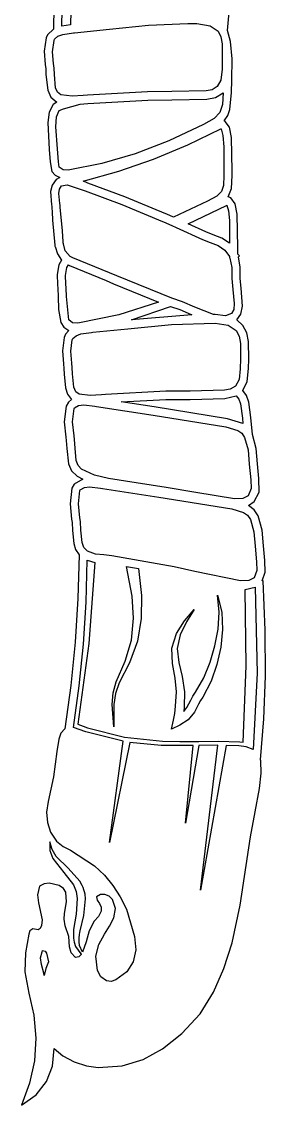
# Model space of a CAD drawing. Extents: x 0 to 88, y 0 to 233.
# Drawn here: x 39.8 to 63.3, y 0 to 104.1 of the extents above; entities that cross this region are included whole.
import ezdxf

# ---------------------------------------------------------------- set-up
doc = ezdxf.new("R2010")
doc.units = 0

msp = doc.modelspace()

# ---------------------------------------------------------------- linework, layer by layer
at = {"layer": 'Layer 1'}
for p, q in [((43.093541, 108.819104), (42.899429, 104.033969)), ((43.7038, 104.027), (43.896417, 108.765193)), ((44.699852, 108.711027), (44.508825, 104.019937)), ((59.620509, 103.21228), (60.116141, 108.817278)), ((42.895255, 103.361945), (42.308515, 102.818363)), ((42.899429, 104.033969), (42.895255, 103.361945)), ((43.701433, 103.652919), (43.7038, 104.027)), ((44.507843, 103.770512), (43.701433, 103.652919)), ((43.7038, 104.027), (43.7038, 104.027)), ((44.508825, 104.019937), (44.507843, 103.770512)), ((44.916736, 102.998814), (48.278566, 103.34742)), ((48.278566, 103.34742), (52.038497, 103.730342)), ((52.038497, 103.730342), (55.813766, 103.906567)), ((55.813766, 103.906567), (56.679586, 103.894781)), ((56.679586, 103.894781), (57.948318, 103.691364)), ((57.948318, 103.691364), (58.718586, 103.168906)), ((58.718586, 103.168906), (58.988862, 102.614631)), ((59.89915, 102.15615), (59.620509, 103.21228)), ((42.169464, 102.510019), (41.99726, 101.230364)), ((42.308515, 102.818363), (42.169464, 102.510019)), ((42.803289, 101.18485), (42.937257, 102.270171)), ((42.937257, 102.270171), (42.991658, 102.393705)), ((42.991658, 102.393705), (42.99194, 102.394097)), ((42.99194, 102.394097), (43.311579, 102.675195)), ((43.311579, 102.675195), (43.780147, 102.845838)), ((43.780147, 102.845838), (44.8097, 102.989585)), ((44.8097, 102.989585), (44.916736, 102.998814)), ((58.988862, 102.614631), (59.113137, 101.938154)), ((60.076313, 100.506615), (59.89915, 102.15615)), ((41.99726, 101.230364), (42.094833, 99.961759)), ((42.894246, 100.051661), (42.803289, 101.18485)), ((59.113137, 101.938154), (59.120809, 100.446826)), ((42.094833, 99.961759), (42.141281, 99.531255)), ((42.941775, 99.609763), (42.894246, 100.051661)), ((59.120809, 100.446826), (59.105005, 99.50824)), ((60.035254, 98.47035), (60.076313, 100.506615)), ((42.141281, 99.531255), (42.166224, 98.993904)), ((42.166224, 98.993904), (42.329396, 97.493732)), ((42.97035, 99.01566), (42.941775, 99.609763)), ((43.094727, 97.730899), (42.9703, 99.0159)), ((42.9703, 99.0159), (42.97035, 99.01566)), ((59.105005, 99.50824), (58.990872, 98.45404)), ((58.636118, 97.834294), (58.133789, 97.533079)), ((58.990872, 98.45404), (58.636118, 97.834294)), ((59.998723, 97.28195), (60.035254, 98.47035)), ((42.329396, 97.493732), (42.63795, 96.8151)), ((42.63795, 96.8151), (43.214844, 96.351864)), ((43.282495, 97.295742), (43.094727, 97.730899)), ((43.609019, 97.062688), (43.282495, 97.295742)), ((44.675979, 96.928512), (43.609019, 97.062688)), ((45.749759, 96.98688), (44.675979, 96.928512)), ((46.144125, 97.017713), (45.749759, 96.98688)), ((51.936195, 97.336271), (46.144125, 97.017713)), ((54.275785, 97.361999), (51.936195, 97.336271)), ((57.576935, 97.43447), (54.275785, 97.361999)), ((58.133789, 97.533079), (57.576935, 97.43447)), ((57.629195, 96.631583), (58.467098, 96.802576)), ((58.467098, 96.802576), (59.193555, 97.253772)), ((59.193555, 97.253772), (59.128102, 96.10669)), ((59.855211, 95.645404), (59.998723, 97.28195)), ((42.85362, 96.104892), (42.476519, 95.397416)), ((43.214844, 96.351864), (42.85362, 96.104892)), ((43.862488, 95.714799), (45.457978, 96.158559)), ((45.457978, 96.158559), (45.815076, 96.185172)), ((45.815076, 96.185172), (46.201195, 96.215221)), ((46.201195, 96.215221), (51.961935, 96.532207)), ((51.961935, 96.532207), (54.276195, 96.557542)), ((54.276195, 96.557542), (57.629195, 96.631583)), ((59.128102, 96.10669), (58.887641, 95.348504)), ((42.476519, 95.397416), (42.329617, 94.401806)), ((43.123687, 93.962683), (43.187925, 94.925701)), ((43.187925, 94.925701), (43.437481, 95.551593)), ((43.437481, 95.551593), (43.862488, 95.714799)), ((58.328794, 94.776412), (57.308185, 94.187612)), ((58.887641, 95.348504), (58.328794, 94.776412)), ((59.285602, 94.55379), (59.643336, 95.05509)), ((59.643336, 95.05509), (59.855211, 95.645404)), ((42.329617, 94.401806), (42.463965, 91.793562)), ((43.264456, 91.873253), (43.123687, 93.962683)), ((57.308185, 94.187612), (53.981569, 92.625635)), ((55.794044, 92.235872), (58.986764, 93.784942)), ((58.986764, 93.784942), (58.998052, 93.790442)), ((58.998052, 93.790442), (59.186353, 93.156654)), ((59.400004, 94.49703), (59.285602, 94.55379)), ((59.807587, 93.943515), (59.400004, 94.49703)), ((60.018573, 92.947718), (59.807587, 93.943515)), ((59.186353, 93.156654), (59.270307, 92.057868)), ((60.078951, 89.7061), (60.018573, 92.947718)), ((42.463965, 91.793562), (42.553328, 90.624402)), ((43.357745, 90.623573), (43.264456, 91.873253)), ((53.981569, 92.625635), (50.741632, 91.388745)), ((52.518599, 90.878369), (55.794044, 92.235872)), ((59.270307, 92.057868), (59.2747, 89.72)), ((42.553328, 90.624402), (42.740103, 89.700348)), ((43.433849, 90.10744), (43.357745, 90.623573)), ((50.741632, 91.388745), (47.531321, 90.457794)), ((49.169037, 89.715708), (52.518599, 90.878369)), ((42.740103, 89.700348), (43.060036, 89.342255)), ((43.823064, 89.841786), (43.4338, 90.1076)), ((43.4338, 90.1076), (43.433849, 90.10744)), ((44.293585, 89.813632), (43.823064, 89.841786)), ((47.531321, 90.457794), (44.293585, 89.813632)), ((45.753964, 88.751162), (49.169037, 89.715708)), ((59.274686, 89.7199), (59.268892, 89.30923)), ((59.2747, 89.72), (59.274686, 89.7199)), ((60.073256, 89.299359), (60.078951, 89.7061)), ((43.138581, 88.906911), (42.746724, 88.376824)), ((43.060036, 89.342255), (43.480916, 89.111068)), ((43.480916, 89.111068), (43.138581, 88.906911)), ((45.770657, 88.744389), (45.753964, 88.751162)), ((46.195664, 88.578826), (45.770657, 88.744389)), ((49.739516, 87.265615), (46.195664, 88.578826)), ((59.268892, 89.30923), (59.233164, 88.348442)), ((60.005113, 88.0652), (60.073256, 89.299359)), ((42.746724, 88.376824), (42.601113, 87.75521)), ((42.601113, 87.75521), (42.698061, 86.499071)), ((43.397482, 87.563188), (43.459797, 87.981477)), ((43.49243, 86.625659), (43.397482, 87.563188)), ((43.459797, 87.981477), (43.66084, 88.295239)), ((43.66084, 88.295239), (44.205353, 88.397169)), ((44.205353, 88.397169), (45.466423, 87.999857)), ((45.466423, 87.999857), (45.935324, 87.817796)), ((45.935324, 87.817796), (49.448047, 86.515899)), ((59.058046, 87.758328), (58.597004, 87.32457)), ((59.233164, 88.348442), (59.058046, 87.758328)), ((59.682178, 87.240819), (60.005113, 88.0652)), ((42.698061, 86.499071), (42.718381, 86.364344)), ((43.520612, 86.438884), (43.49243, 86.625659)), ((43.544669, 86.266252), (43.520612, 86.438884)), ((49.448047, 86.515899), (53.362314, 84.887146)), ((53.683434, 85.624806), (49.739516, 87.265615)), ((57.703502, 86.83285), (54.431562, 85.2981)), ((55.835553, 84.671989), (59.5316, 86.4321)), ((58.597004, 87.32457), (57.703502, 86.83285)), ((59.531573, 86.43201), (59.542862, 86.437508)), ((59.5316, 86.4321), (59.531573, 86.43201)), ((59.542862, 86.437508), (59.716382, 85.90086)), ((59.944811, 87.144093), (59.682178, 87.240819)), ((60.352394, 86.590579), (59.944811, 87.144093)), ((60.56338, 85.594785), (60.352394, 86.590579)), ((42.718381, 86.364344), (42.731645, 86.18189)), ((42.731645, 86.18189), (42.758739, 85.804215)), ((42.758739, 85.804215), (42.783975, 85.022742)), ((43.737633, 83.974682), (43.544669, 86.266252)), ((53.784972, 85.580618), (53.683434, 85.624806)), ((54.431562, 85.2981), (53.784972, 85.580618)), ((59.716382, 85.90086), (59.803789, 84.968028)), ((60.623761, 82.353163), (60.56338, 85.594785)), ((42.783975, 85.022742), (43.029079, 82.625312)), ((53.362314, 84.887146), (53.463753, 84.843153)), ((53.463753, 84.843153), (54.266725, 84.492385)), ((54.266725, 84.492385), (54.675038, 84.310521)), ((54.675038, 84.310521), (57.202978, 83.166891)), ((57.538423, 83.897888), (55.835553, 84.671989)), ((59.803789, 84.968028), (59.826165, 82.801888)), ((43.80853, 82.943592), (43.737633, 83.974682)), ((58.246145, 83.616448), (57.538423, 83.897888)), ((59.072975, 83.280588), (58.246145, 83.616448)), ((59.826165, 82.801888), (59.072975, 83.280588)), ((43.029079, 82.625312), (43.030651, 82.504329)), ((43.030651, 82.504329), (43.055594, 82.480566)), ((43.055594, 82.480566), (43.056576, 82.479584)), ((43.056576, 82.479584), (43.058551, 82.477718)), ((43.058551, 82.477718), (43.264938, 81.786306)), ((43.821492, 82.809649), (43.80853, 82.943592)), ((43.823211, 82.798061), (43.821492, 82.809649)), ((43.833868, 82.777244), (43.823211, 82.798061)), ((43.834506, 82.722939), (43.833868, 82.777244)), ((44.024867, 82.05524), (43.834506, 82.722939)), ((57.202978, 83.166891), (57.967063, 82.861885)), ((57.967063, 82.861885), (58.709132, 82.566309)), ((58.709132, 82.566309), (59.376223, 82.126965)), ((60.617868, 81.975098), (60.623761, 82.353163)), ((43.264938, 81.786306), (43.661295, 81.183358)), ((43.661295, 81.183358), (43.411085, 80.735963)), ((44.483354, 81.533849), (44.024867, 82.05524)), ((44.741421, 81.397942), (44.483354, 81.533849)), ((48.273441, 79.944602), (44.741421, 81.397942)), ((59.376223, 82.126965), (59.804371, 81.516951)), ((59.804371, 81.516951), (59.801915, 81.432304)), ((59.801915, 81.432304), (59.857691, 81.376528)), ((59.857691, 81.376528), (60.03377, 80.453415)), ((60.614823, 81.757096), (60.617868, 81.975098)), ((60.777834, 81.594085), (60.614823, 81.757096)), ((60.669718, 81.484301), (60.777834, 81.594085)), ((60.835011, 80.500031), (60.669718, 81.484301)), ((43.411085, 80.735963), (43.239085, 79.795595)), ((44.039174, 79.682773), (44.164253, 80.453098)), ((44.164253, 80.453098), (44.315036, 80.709593)), ((44.315036, 80.709593), (44.441567, 80.651263)), ((44.441567, 80.651263), (47.960427, 79.203413)), ((60.03377, 80.453415), (60.0427, 79.5137)), ((60.847063, 79.502051), (60.835011, 80.500031)), ((43.239085, 79.795595), (43.275864, 78.840333)), ((44.077837, 78.903318), (44.039174, 79.682773)), ((47.960427, 79.203413), (48.650372, 78.911762)), ((48.963779, 79.652753), (48.273441, 79.944602)), ((54.259959, 77.532833), (48.963779, 79.652753)), ((60.0427, 79.5137), (60.041326, 79.413929)), ((60.041326, 79.413929), (60.141097, 78.360449)), ((60.0427, 79.5137), (60.0427, 79.5137)), ((60.845688, 79.401888), (60.847063, 79.502051)), ((60.938291, 78.468605), (60.845688, 79.401888)), ((43.275864, 78.840333), (43.303655, 78.449108)), ((43.303655, 78.449108), (43.328891, 77.668033)), ((44.106906, 78.492256), (44.077837, 78.903318)), ((44.133124, 77.68623), (44.106906, 78.492256)), ((48.650372, 78.911762), (52.983792, 77.145652)), ((60.141097, 78.360449), (60.267244, 77.01493)), ((61.0639, 76.758484), (60.938291, 78.468605)), ((43.328891, 77.668033), (43.382784, 76.425074)), ((44.362026, 75.43964), (44.133124, 77.68623)), ((52.983792, 77.145652), (49.162229, 75.926691)), ((55.283299, 77.18128), (54.259959, 77.532833)), ((56.482499, 76.669468), (55.283299, 77.18128)), ((43.382784, 76.425074), (43.594617, 75.199113)), ((50.390118, 75.437382), (54.1315, 76.7255)), ((54.1315, 76.7255), (54.131546, 76.72526)), ((54.131546, 76.72526), (55.030852, 76.417308)), ((55.030852, 76.417308), (56.141972, 75.940454)), ((58.284299, 75.940635), (56.482499, 76.669468)), ((60.002831, 76.050029), (59.438824, 75.827706)), ((60.213496, 76.422632), (60.002831, 76.050029)), ((60.267244, 77.01493), (60.213496, 76.422632)), ((60.505233, 75.424635), (60.916031, 75.996465)), ((60.916031, 75.996465), (61.0639, 76.758484)), ((43.594617, 75.199113), (43.894847, 74.721895)), ((44.70326, 75.150613), (44.362, 75.4399)), ((44.362, 75.4399), (44.362026, 75.43964)), ((45.236282, 75.103802), (44.70326, 75.150613)), ((49.162229, 75.926691), (45.236282, 75.103802)), ((50.024329, 74.58787), (54.21967, 75.005928)), ((56.178697, 75.923368), (50.390118, 75.437382)), ((54.21967, 75.005928), (58.423479, 75.134839)), ((56.141972, 75.940454), (56.178697, 75.923368)), ((58.445885, 75.938868), (58.284299, 75.940635)), ((58.423479, 75.134839), (59.69221, 74.931492)), ((59.438824, 75.827706), (58.445885, 75.938868)), ((61.103261, 74.895345), (60.505233, 75.424635)), ((43.894847, 74.721895), (44.369703, 74.417942)), ((44.052325, 74.058434), (43.913175, 73.75009)), ((44.369703, 74.417942), (44.052325, 74.058434)), ((44.735815, 73.634358), (45.055261, 73.915259)), ((45.055261, 73.915259), (45.52358, 74.085852)), ((45.52358, 74.085852), (46.552695, 74.22964)), ((46.552695, 74.22964), (46.660419, 74.239066)), ((46.660419, 74.239066), (50.024329, 74.58787)), ((59.69221, 74.931492), (60.4624, 74.4092)), ((60.4624, 74.4092), (60.462481, 74.40916)), ((60.462481, 74.40916), (60.732754, 73.855001)), ((61.472956, 74.182875), (61.103261, 74.895345)), ((61.646302, 73.371366), (61.472956, 74.182875)), ((43.913175, 73.75009), (43.740996, 72.470752)), ((44.547065, 72.42546), (44.680923, 73.510039)), ((44.680923, 73.510039), (44.735815, 73.634358)), ((60.732754, 73.855001), (60.857019, 73.178603)), ((60.857019, 73.178603), (60.864605, 71.68748)), ((61.668495, 71.657525), (61.646302, 73.371366)), ((43.740996, 72.470752), (43.838446, 71.20261)), ((44.637912, 71.292709), (44.547065, 72.42546)), ((43.838446, 71.20261), (43.884992, 70.771124)), ((44.685537, 70.849832), (44.637912, 71.292709)), ((44.714115, 70.255726), (44.685537, 70.849832)), ((60.864605, 71.68748), (60.848894, 70.748499)), ((61.652883, 70.771181), (61.668495, 71.657525)), ((43.884992, 70.771124), (43.909935, 70.233977)), ((43.909935, 70.233977), (44.027755, 68.923979)), ((44.838544, 68.970969), (44.714115, 70.255726)), ((60.848894, 70.748499), (60.734718, 69.694298)), ((61.518079, 69.509214), (61.652883, 70.771181)), ((44.027755, 68.923979), (44.23896, 68.293395)), ((45.026326, 68.535902), (44.838544, 68.970969)), ((59.877664, 68.773338), (59.320824, 68.674729)), ((60.379969, 69.074553), (59.877664, 68.773338)), ((60.734718, 69.694298), (60.379969, 69.074553)), ((61.093835, 68.665501), (61.518079, 69.509214)), ((44.23896, 68.293395), (44.629635, 67.790887)), ((44.629635, 67.790887), (44.316086, 67.53665)), ((45.3528, 68.302946), (45.026326, 68.535902)), ((46.419409, 68.168622), (45.3528, 68.302946)), ((47.49285, 68.227138), (46.419409, 68.168622)), ((47.887904, 68.257971), (47.49285, 68.227138)), ((53.680074, 68.576332), (47.887904, 68.257971)), ((49.40262, 67.555066), (53.7059, 67.772281)), ((56.020744, 68.602257), (53.680074, 68.576332)), ((53.7059, 67.772281), (56.02114, 67.797814)), ((59.320824, 68.674729), (56.020744, 68.602257)), ((56.02114, 67.797814), (59.37306, 67.871857)), ((59.37306, 67.871857), (60.45713, 68.153489)), ((60.45713, 68.153489), (60.721786, 67.833389)), ((60.721786, 67.833389), (60.884966, 67.375549)), ((61.457322, 68.159686), (61.093835, 68.665501)), ((61.670698, 67.539719), (61.457322, 68.159686)), ((44.099656, 67.162512), (43.919189, 65.652779)), ((44.315889, 67.536456), (44.099656, 67.162512)), ((44.316086, 67.53665), (44.315889, 67.536456)), ((44.724222, 65.639448), (44.87006, 66.931108)), ((44.87006, 66.931108), (44.898048, 66.981386)), ((44.898048, 66.981386), (45.29326, 67.213931)), ((45.29326, 67.213931), (45.794445, 67.280083)), ((45.794445, 67.280083), (46.854268, 67.15618)), ((46.854268, 67.15618), (47.026212, 67.125934)), ((47.026212, 67.125934), (52.465262, 66.283583)), ((52.58162, 67.079587), (49.40262, 67.555066)), ((59.62317, 65.945787), (52.58162, 67.079587)), ((60.884966, 67.375549), (61.0486, 65.9898)), ((61.85085, 66.048201), (61.670698, 67.539719)), ((43.919189, 65.652779), (44.07, 64.181192)), ((44.866721, 64.293288), (44.724222, 65.639448)), ((52.465262, 66.283583), (59.472342, 65.155473)), ((61.08889, 65.472075), (59.62317, 65.945787)), ((61.0486, 65.9898), (61.048631, 65.98978)), ((61.048631, 65.98978), (61.08889, 65.472075)), ((62.018281, 64.430571), (61.85085, 66.048201)), ((59.472342, 65.155473), (60.611393, 64.816159)), ((60.611393, 64.816159), (60.993568, 64.542079)), ((60.993568, 64.542079), (61.2635, 64.1529)), ((44.07, 64.181192), (44.115858, 63.850851)), ((44.115858, 63.850851), (44.162989, 63.095701)), ((44.91307, 63.958626), (44.866721, 64.293288)), ((44.967079, 63.122758), (44.91307, 63.958626)), ((61.2635, 64.1529), (61.263588, 64.15287)), ((61.263588, 64.15287), (61.593682, 62.940945)), ((62.386197, 63.075012), (62.018281, 64.430571)), ((44.162989, 63.095701), (44.328639, 61.598928)), ((45.075221, 61.922764), (44.967079, 63.122758)), ((61.593682, 62.940945), (61.712552, 61.57318)), ((62.51546, 61.621201), (62.386197, 63.075012)), ((44.328639, 61.598928), (44.625557, 60.925082)), ((45.252875, 61.440516), (45.075221, 61.922764)), ((45.578564, 61.108108), (45.252875, 61.440516)), ((61.712552, 61.57318), (61.851405, 60.0727)), ((62.645378, 60.201441), (62.51546, 61.621201)), ((44.625557, 60.925082), (45.177089, 60.410741)), ((45.177089, 60.410741), (45.712617, 60.131855)), ((46.828615, 60.536458), (45.578564, 61.108108)), ((48.162774, 60.205658), (46.828615, 60.536458)), ((44.879055, 59.660304), (44.662822, 59.28636)), ((44.879252, 59.660499), (44.879055, 59.660304)), ((45.712617, 60.131855), (44.879252, 59.660499)), ((45.461406, 59.105435), (45.856674, 59.337761)), ((45.856674, 59.337761), (46.357781, 59.403817)), ((46.357781, 59.403817), (47.417426, 59.280032)), ((50.834864, 59.782223), (48.162774, 60.205658)), ((53.719944, 59.32285), (50.834864, 59.782223)), ((61.851405, 60.0727), (61.892687, 59.249743)), ((62.653713, 58.897289), (62.645378, 60.201441)), ((44.662822, 59.28636), (44.482293, 57.777087)), ((45.287324, 57.763698), (45.433224, 59.05496)), ((45.433224, 59.05496), (45.461406, 59.105435)), ((47.417426, 59.280032), (47.589373, 59.249787)), ((47.589373, 59.249787), (53.028613, 58.407436)), ((53.028613, 58.407436), (60.035503, 57.279326)), ((56.588924, 58.844817), (53.719944, 59.32285)), ((60.299764, 58.254053), (56.588924, 58.844817)), ((61.615434, 58.53549), (61.098311, 58.269641)), ((61.892687, 59.249743), (61.615434, 58.53549)), ((62.19651, 57.979201), (62.653713, 58.897289)), ((44.482293, 57.777087), (44.632968, 56.30581)), ((45.429687, 56.41793), (45.287324, 57.763698)), ((60.035503, 57.279326), (61.1745, 56.939891)), ((61.098311, 58.269641), (60.299764, 58.254053)), ((61.640361, 57.602217), (62.19651, 57.979201)), ((62.174984, 57.184246), (61.640361, 57.602217)), ((44.632968, 56.30581), (44.678925, 55.974682)), ((45.476135, 56.082481), (45.429687, 56.41793)), ((61.1745, 56.939891), (61.556669, 56.665852)), ((61.556669, 56.665852), (61.8266, 56.2767)), ((61.8266, 56.2767), (61.82666, 56.27672)), ((61.82666, 56.27672), (62.156841, 55.064772)), ((62.553662, 56.621109), (62.174984, 57.184246)), ((62.94507, 55.236847), (62.553662, 56.621109)), ((44.678925, 55.974682), (44.726158, 55.219335)), ((44.726158, 55.219335), (44.835939, 53.96919)), ((45.530147, 55.246415), (45.476135, 56.082481)), ((45.638405, 54.046692), (45.530147, 55.246415)), ((63.078632, 53.745059), (62.94507, 55.236847)), ((62.156841, 55.064772), (62.275723, 53.69684)), ((44.835939, 53.96919), (45.015427, 53.372174)), ((45.015427, 53.372174), (45.342209, 52.857065)), ((45.816074, 53.564531), (45.638405, 54.046692)), ((46.141722, 53.232155), (45.816074, 53.564531)), ((46.91873, 52.948106), (46.141722, 53.232155)), ((62.275723, 53.69684), (62.414576, 52.19655)), ((63.20855, 52.325299), (63.078632, 53.745059)), ((45.342209, 52.857065), (45.243514, 48.666201)), ((46.031607, 48.314962), (46.14003, 52.343151)), ((46.14003, 52.343151), (46.850894, 52.145232)), ((46.850894, 52.145232), (46.286824, 44.34912)), ((47.740892, 52.856055), (46.91873, 52.948106)), ((48.490445, 52.782601), (47.740892, 52.856055)), ((54.485295, 51.720481), (48.490445, 52.782601)), ((62.414576, 52.19655), (62.455858, 51.373693)), ((63.246551, 51.21577), (63.20855, 52.325299)), ((50.4376, 48.8899), (49.898045, 51.76129)), ((49.898045, 51.76129), (51.050415, 51.569215)), ((51.050415, 51.569215), (51.33917, 48.964835)), ((56.471575, 51.258946), (54.485295, 51.720481)), ((60.862835, 50.377905), (56.471575, 51.258946)), ((62.455858, 51.373693), (62.178605, 50.65954)), ((62.962365, 50.371339), (63.246551, 51.21577)), ((61.661685, 50.393887), (60.862835, 50.377905)), ((62.178605, 50.65954), (61.661685, 50.393887)), ((63.049811, 50.376151), (62.962365, 50.371339)), ((63.239271, 45.62996), (63.049811, 50.376151)), ((51.33917, 48.964835), (51.329359, 46.754415)), ((58.82335, 47.370565), (58.65823, 49.008918)), ((58.65823, 49.008918), (59.069469, 47.37455)), ((61.30833, 49.552367), (62.276129, 49.757308)), ((61.419846, 42.215301), (61.30833, 49.552367)), ((62.276129, 49.757308), (62.459091, 41.505964)), ((45.243514, 48.666201), (44.981797, 44.483944)), ((45.773214, 44.295009), (46.031607, 48.314962)), ((50.57604, 46.787831), (50.4375, 48.8899)), ((50.4375, 48.8899), (50.4376, 48.8899)), ((55.484733, 46.54089), (56.403481, 47.62196)), ((56.403481, 47.62196), (55.666676, 46.435822)), ((58.71921, 45.727208), (58.82335, 47.370565)), ((59.069469, 47.37455), (59.152169, 45.691268)), ((50.388613, 44.689555), (50.57604, 46.787831)), ((51.329359, 46.754415), (50.979074, 44.571905)), ((54.715833, 45.3246), (55.484733, 46.54089)), ((55.666676, 46.435822), (55.062381, 45.177)), ((54.282679, 43.9118), (54.715833, 45.3246)), ((55.062381, 45.177), (54.791547, 43.87046)), ((58.408608, 44.122538), (58.71921, 45.727208)), ((59.152169, 45.691268), (58.975411, 44.004598)), ((63.260719, 41.231093), (63.239271, 45.62996)), ((44.981797, 44.483944), (44.557449, 40.315047)), ((46.286824, 44.34912), (45.239354, 36.603132)), ((45.365199, 40.287477), (45.773214, 44.295009)), ((49.776832, 42.668325), (50.388613, 44.689555)), ((50.979074, 44.571905), (50.190436, 42.494505)), ((54.32981, 42.43253), (54.282679, 43.9118)), ((54.791547, 43.87046), (54.940907, 42.5435)), ((57.947957, 42.552048), (58.408608, 44.122538)), ((58.975411, 44.004598), (58.605006, 42.352188)), ((48.91111, 40.662515), (49.776832, 42.668325)), ((50.190436, 42.494505), (49.193628, 40.562345)), ((54.58228, 41.03742), (54.32981, 42.43253)), ((54.940907, 42.5435), (55.276551, 41.17952)), ((57.348845, 41.052548), (57.947957, 42.552048)), ((58.605006, 42.352188), (58.044051, 40.726222)), ((61.131176, 34.883067), (61.419846, 42.215301)), ((48.629851, 39.601572), (48.91111, 40.662515)), ((54.5822, 41.0374), (54.58228, 41.03742)), ((54.700709, 39.704343), (54.5822, 41.0374)), ((55.276551, 41.17952), (55.476192, 39.714)), ((56.542729, 39.671088), (57.348845, 41.052548)), ((58.044051, 40.726222), (57.232476, 39.209718)), ((62.459091, 41.505964), (62.0852, 34.1721)), ((63.113031, 37.10418), (63.260719, 41.231093)), ((44.557449, 40.315047), (43.970859, 36.164265)), ((44.80791, 36.296551), (45.365199, 40.287477)), ((48.537953, 38.507835), (48.629851, 39.601572)), ((48.85067, 39.554163), (48.688688, 38.501635)), ((49.193628, 40.562345), (48.85067, 39.554163)), ((54.610562, 38.326713), (54.700709, 39.704343)), ((55.476192, 39.714), (55.440251, 38.27401)), ((56.301946, 39.308735), (56.542729, 39.671088)), ((55.70637, 38.205961), (56.081392, 38.923008)), ((56.081392, 38.923008), (56.301946, 39.308735)), ((56.834867, 38.533227), (56.448356, 37.77022)), ((57.019483, 38.874371), (56.834867, 38.533227)), ((57.232476, 39.209718), (57.019483, 38.874371)), ((48.694287, 36.349115), (48.537953, 38.507835)), ((48.688688, 38.501635), (48.694287, 36.349115)), ((54.433019, 36.998181), (54.557634, 37.645116)), ((54.557634, 37.645116), (54.610562, 38.326713)), ((55.440251, 38.27401), (55.416584, 37.821806)), ((55.416584, 37.821806), (55.70637, 38.205961)), ((56.448356, 37.77022), (55.829703, 37.021256)), ((45.239354, 36.603132), (45.733982, 36.415866)), ((54.226605, 36.117826), (54.433019, 36.998181)), ((55.037926, 36.520148), (54.226605, 36.117826)), ((55.829703, 37.021256), (55.037926, 36.520148)), ((62.795083, 33.173851), (63.113031, 37.10418)), ((43.597469, 35.740982), (43.385587, 35.159814)), ((43.970859, 36.164265), (43.597469, 35.740982)), ((46.00343, 35.863591), (44.80791, 36.296551)), ((45.733982, 36.415866), (46.148002, 36.256975)), ((49.57905, 34.96468), (46.00343, 35.863591)), ((46.148002, 36.256975), (49.71224, 35.371179)), ((43.385587, 35.159814), (43.223908, 33.975805)), ((48.276, 25.2285), (49.57905, 34.96468)), ((50.214407, 34.8598), (48.276, 25.2285)), ((49.71224, 35.371179), (53.363072, 34.971355)), ((53.226567, 34.569278), (50.214407, 34.8598)), ((56.332747, 34.560391), (53.226567, 34.569278)), ((53.363072, 34.971355), (55.036082, 34.92697)), ((55.036082, 34.92697), (56.875442, 34.954063)), ((56.87413, 34.567551), (55.57611, 27.091771)), ((55.57611, 27.091771), (56.332747, 34.560391)), ((58.70313, 34.576582), (56.87413, 34.567551)), ((56.875442, 34.954063), (58.729922, 34.981363)), ((57.00822, 20.673882), (58.70313, 34.576582)), ((59.49113, 34.562882), (57.00822, 20.673882)), ((58.729922, 34.981363), (60.799362, 34.911445)), ((60.70634, 34.512604), (59.49113, 34.562882)), ((61.415871, 34.423751), (60.70634, 34.512604)), ((60.799362, 34.911445), (61.131176, 34.883067)), ((62.0852, 34.1721), (61.415871, 34.423751)), ((43.223908, 33.975805), (42.899464, 31.554026)), ((62.0852, 34.1721), (62.0852, 34.1721)), ((62.815558, 33.069651), (62.787669, 33.174638)), ((62.787669, 33.174638), (62.795083, 33.173851)), ((62.862865, 31.891078), (62.815558, 33.069651)), ((42.899464, 31.554026), (42.385045, 29.165375)), ((62.694638, 30.421056), (62.862865, 31.891078)), ((62.278015, 28.192111), (62.694638, 30.421056)), ((42.385045, 29.165375), (42.228405, 28.14964)), ((42.228405, 28.14964), (42.298573, 27.17151)), ((61.824433, 25.796991), (62.278015, 28.192111)), ((42.298573, 27.17151), (42.611366, 26.2451)), ((42.611366, 26.2451), (43.182604, 25.384525)), ((42.745857, 24.564984), (42.520134, 25.311385)), ((42.520134, 25.311385), (42.538135, 24.480292)), ((43.182604, 25.384525), (43.812194, 24.873436)), ((60.833165, 19.222031), (61.824433, 25.796991)), ((42.538135, 24.480292), (42.807761, 23.693945)), ((43.139868, 23.892065), (42.745857, 24.564984)), ((43.812194, 24.873436), (44.534654, 24.497501)), ((44.534654, 24.497501), (46.82624, 22.991731)), ((42.807761, 23.693945), (43.872871, 22.370665)), ((44.293508, 22.790365), (43.139868, 23.892065)), ((46.82624, 22.991731), (47.780355, 22.097801)), ((43.872871, 22.370665), (44.800509, 21.171015)), ((45.435168, 21.521985), (44.293508, 22.790365)), ((47.780355, 22.097801), (48.608504, 21.110143)), ((41.52832, 21.042714), (41.361107, 20.23031)), ((41.988025, 21.285455), (41.52832, 21.042714)), ((42.466033, 21.348898), (41.988025, 21.285455)), ((43.42739, 21.108754), (42.466033, 21.348898)), ((43.85366, 20.832168), (43.42739, 21.108754)), ((44.088773, 20.46882), (43.85366, 20.832168)), ((44.800509, 21.171015), (45.070068, 20.535824)), ((45.651745, 21.125014), (45.435168, 21.521985)), ((45.744494, 20.920612), (45.651745, 21.125014)), ((45.816867, 20.708161), (45.744494, 20.920612)), ((48.608504, 21.110143), (49.312051, 20.028986)), ((41.361107, 20.23031), (41.446336, 19.44189)), ((44.149399, 19.549794), (44.088773, 20.46882)), ((45.178427, 19.854365), (45.053426, 18.369184)), ((45.070068, 20.535824), (45.178427, 19.854365)), ((45.809897, 18.235553), (45.975262, 19.844353)), ((45.881434, 20.493644), (45.816867, 20.708161)), ((45.923316, 20.27854), (45.881434, 20.493644)), ((45.975262, 19.844353), (45.923316, 20.27854)), ((47.406051, 20.249265), (47.010304, 20.009909)), ((47.010304, 20.009909), (47.098082, 19.695991)), ((47.833362, 20.263079), (47.406051, 20.249265)), ((48.240171, 20.087669), (47.833362, 20.263079)), ((48.574414, 19.759355), (48.240171, 20.087669)), ((49.312051, 20.028986), (49.892362, 18.854557)), ((41.446336, 19.44189), (41.787465, 17.828774)), ((43.935858, 18.412064), (44.149399, 19.549794)), ((47.098082, 19.695991), (47.308926, 19.391795)), ((47.308926, 19.391795), (47.462585, 19.033329)), ((47.462585, 19.033329), (47.464475, 18.643323)), ((48.860366, 18.891531), (48.574414, 19.759355)), ((48.703446, 17.991385), (48.860366, 18.891531)), ((49.892362, 18.854557), (50.688734, 16.226791)), ((60.060441, 15.598981), (60.833165, 19.222031)), ((41.787465, 17.828774), (41.737336, 17.258637)), ((43.900507, 17.86412), (43.935858, 18.412064)), ((44.007893, 17.247524), (43.900507, 17.86412)), ((45.053426, 18.369184), (44.825353, 16.883895)), ((45.460224, 16.769733), (45.809897, 18.235553)), ((47.209653, 18.128079), (46.807129, 17.683576)), ((47.464475, 18.643323), (47.209653, 18.128079)), ((48.281283, 17.203976), (48.703446, 17.991385)), ((40.615561, 16.755712), (40.502827, 16.433711)), ((40.890075, 16.951219), (40.615561, 16.755712)), ((41.405864, 16.840255), (40.890075, 16.951219)), ((41.615749, 16.992936), (41.405864, 16.840255)), ((41.737336, 17.258637), (41.615749, 16.992936)), ((44.346729, 16.208584), (44.007893, 17.247524)), ((44.825353, 16.883895), (44.808609, 16.480199)), ((45.425265, 16.594499), (45.460224, 16.769733)), ((46.314148, 16.768243), (46.016038, 15.710806)), ((46.807129, 17.683576), (46.314148, 16.768243)), ((47.780721, 16.445585), (48.281283, 17.203976)), ((40.502827, 16.433711), (40.192905, 14.642581)), ((44.434275, 15.232096), (44.346729, 16.208584)), ((44.808609, 16.480199), (44.822014, 16.068011)), ((44.822014, 16.068011), (44.882994, 15.656458)), ((44.882994, 15.656458), (45.010112, 15.239308)), ((45.348867, 15.696271), (45.357656, 16.057007)), ((45.389276, 15.354932), (45.348867, 15.696271)), ((45.357656, 16.057007), (45.400029, 16.418917)), ((45.400029, 16.418917), (45.425265, 16.594499)), ((46.016038, 15.710806), (45.681376, 14.718948)), ((47.249631, 15.445256), (47.780721, 16.445585)), ((50.688734, 16.226791), (50.793041, 14.927088)), ((40.192905, 14.642581), (40.140474, 12.825591)), ((41.638624, 14.173208), (41.784646, 14.756804)), ((41.784646, 14.756804), (41.843861, 14.855395)), ((41.843861, 14.855395), (42.078548, 14.813895)), ((42.078548, 14.813895), (42.230373, 14.611174)), ((42.230373, 14.611174), (42.4136, 13.7751)), ((44.576755, 14.645923), (44.434275, 15.232096)), ((45.003043, 14.209006), (44.576755, 14.645923)), ((45.010112, 15.239308), (45.514118, 14.556531)), ((45.681376, 14.718948), (45.389276, 15.354932)), ((46.960807, 14.319385), (47.249631, 15.445256)), ((50.793041, 14.927088), (50.547634, 13.776737)), ((59.270089, 13.153711), (60.060441, 15.598981)), ((41.735144, 13.539236), (41.638624, 14.173208)), ((41.948874, 12.68736), (41.735144, 13.539236)), ((42.4136, 13.7751), (42.144436, 13.143682)), ((42.4136, 13.7751), (42.4136, 13.7751)), ((45.324644, 14.249413), (45.003043, 14.209006)), ((45.564495, 14.505762), (45.324644, 14.249413)), ((45.514118, 14.556531), (45.564495, 14.505762)), ((47.113398, 12.95113), (46.960807, 14.319385)), ((50.547634, 13.776737), (49.924352, 12.806036)), ((40.140474, 12.825591), (40.509935, 10.772103)), ((41.996253, 12.464938), (41.948874, 12.68736)), ((42.144436, 13.143682), (41.996253, 12.464938)), ((47.433789, 12.348146), (47.113398, 12.95113)), ((49.924352, 12.806036), (48.895034, 12.045281)), ((58.28939, 10.881013), (59.270089, 13.153711)), ((47.972357, 11.952385), (47.433789, 12.348146)), ((48.443665, 11.899816), (47.972357, 11.952385)), ((48.895034, 12.045281), (48.443665, 11.899816)), ((40.509935, 10.772103), (41.001581, 8.665291)), ((56.983669, 8.788987), (58.28939, 10.881013)), ((41.001581, 8.665291), (41.199803, 6.435888)), ((55.218251, 6.885731), (56.983669, 8.788987)), ((41.199803, 6.435888), (41.055376, 4.259252)), ((53.376961, 5.433793), (55.218251, 6.885731)), ((42.779452, 3.759789), (42.940331, 5.472251)), ((42.940331, 5.472251), (43.778806, 4.741367)), ((51.511321, 4.401838), (53.376961, 5.433793)), ((41.055376, 4.259252), (40.589812, 2.119218)), ((43.778806, 4.741367), (44.864941, 4.166968)), ((44.864941, 4.166968), (46.045981, 3.785789)), ((49.486877, 3.799037), (51.511321, 4.401838)), ((42.20079, 2.274667), (42.779452, 3.759789)), ((46.045981, 3.785789), (47.169171, 3.634561)), ((47.169171, 3.634561), (49.486877, 3.799037)), ((40.589812, 2.119218), (39.824621, -0.000379)), ((41.212971, 1.02018), (42.20079, 2.274667)), ((39.824621, -0.000379), (41.212971, 1.02018))]:
    msp.add_line(p, q, dxfattribs=at)

doc.saveas('drawing.dxf')
